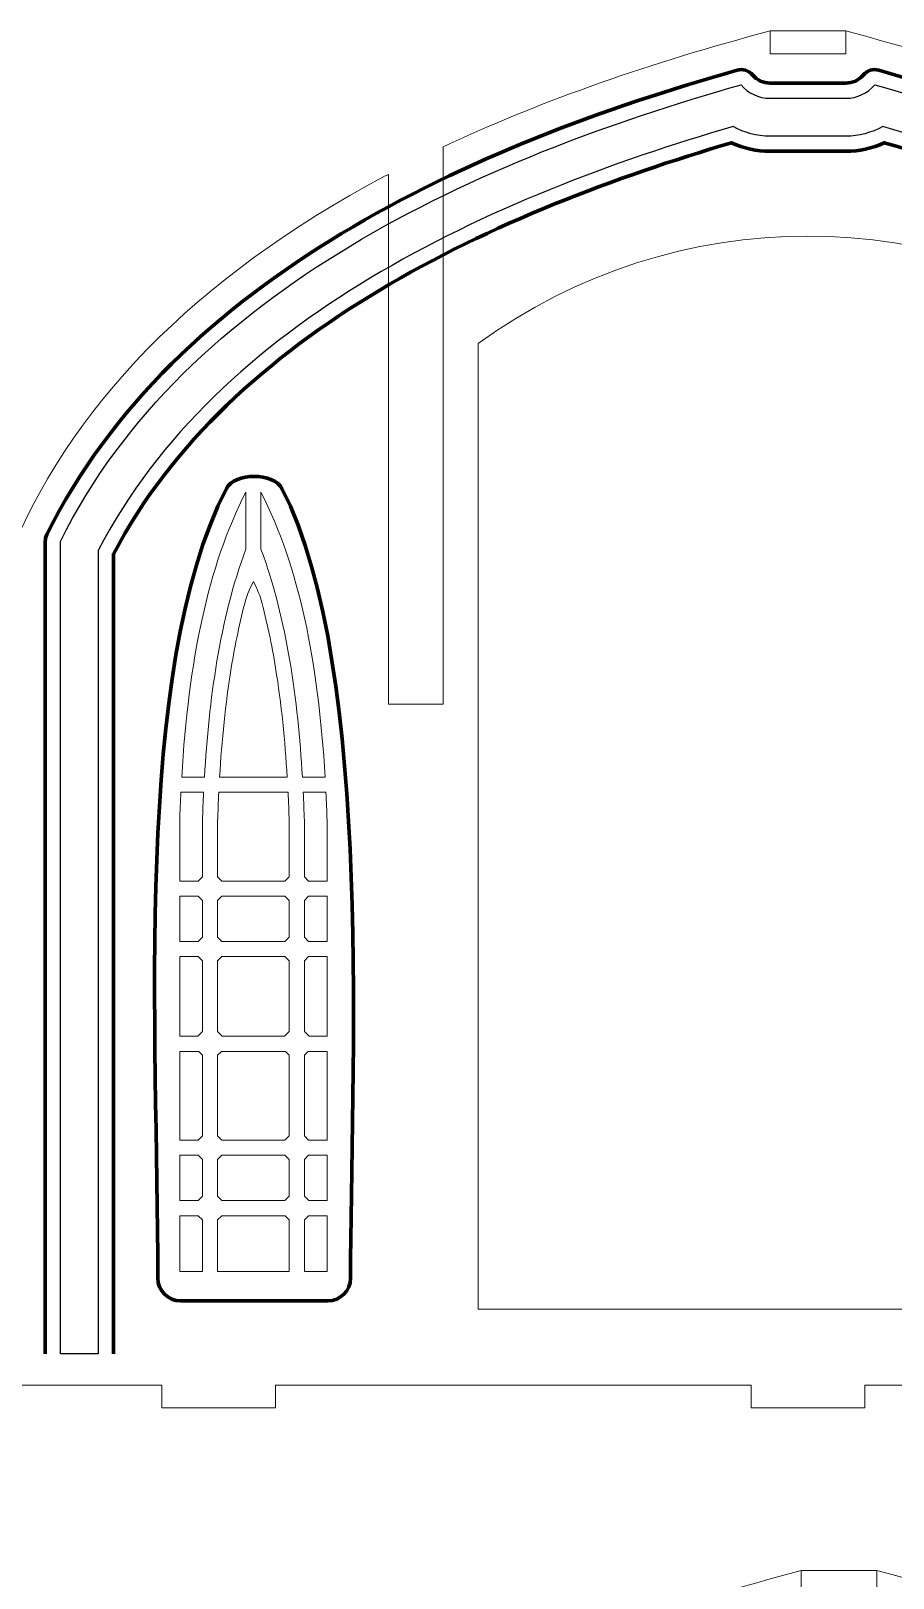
# Model space of a CAD drawing. Header units: centimetres. Extents: x -57 to 189, y -76 to 83.
# Drawn here: x 3.97 to 15.36, y 39.19 to 59.61 of the extents above; entities that cross this region are included whole.
import ezdxf

# ---------------------------------------------------------------- set-up
doc = ezdxf.new("R2010")
doc.units = ezdxf.units.CM
doc.header["$MEASUREMENT"] = 0
doc.layers.add('DEFAULT', color=7, linetype='Continuous')

msp = doc.modelspace()

# ---------------------------------------------------------------- linework, layer by layer
at = {"layer": 'DEFAULT', "color": 250, "lineweight": 9}
for points in [[(13.7332, 59.31189), (14.7332, 59.31189), (14.7332, 59.61187), (13.7332, 59.61187), (13.7332, 59.31189)], [(14.1448, 38.99188), (15.1448, 38.99188), (15.1448, 39.29186), (14.1448, 39.29186), (14.1448, 38.99188)]]:
    msp.add_lwpolyline(points, close=True, dxfattribs=at)
at = {"layer": 'DEFAULT', "color": 242, "lineweight": 9}
for points, knots in [([(19.04718, 58.08127), (19.04718, 58.08127), (19.04718, 50.72443), (19.04718, 50.72443), (19.04718, 50.72443), (19.04718, 50.72443), (19.77143, 50.72443), (19.77143, 50.72443), (19.77143, 50.72443), (19.77143, 50.72443), (19.77143, 57.71713), (19.77143, 57.71713), (19.77143, 57.71713), (19.77884, 57.7132), (19.81473, 57.69713), (19.82212, 57.6932), (19.82212, 57.6932), (22.33298, 56.35619), (24.00048, 54.64915), (24.82461, 52.57218), (24.82461, 52.57218), (24.82461, 52.57218), (24.82461, 41.74009), (24.82461, 41.74009), (24.82461, 41.74009), (24.82461, 41.74009), (22.76472, 41.74009), (22.76472, 41.74009), (22.76472, 41.74009), (22.76472, 41.74009), (22.76472, 41.44009), (22.76472, 41.44009), (22.76472, 41.44009), (22.76472, 41.44009), (21.26472, 41.44009), (21.26472, 41.44009), (21.26472, 41.44009), (21.26472, 41.44009), (21.26472, 41.74009), (21.26472, 41.74009), (21.26472, 41.74009), (21.26472, 41.74009), (14.9832, 41.74009), (14.9832, 41.74009), (14.9832, 41.74009), (14.9832, 41.74009), (14.9832, 41.4401), (14.9832, 41.4401), (14.9832, 41.4401), (14.9832, 41.4401), (14.2332, 41.4401), (14.2332, 41.4401), (14.2332, 41.4401), (14.2332, 41.4401), (13.4832, 41.4401), (13.4832, 41.4401), (13.4832, 41.4401), (13.4832, 41.4401), (13.4832, 41.74009), (13.4832, 41.74009), (13.4832, 41.74009), (13.4832, 41.74009), (7.20168, 41.74009), (7.20168, 41.74009), (7.20168, 41.74009), (7.20168, 41.74009), (7.20168, 41.44009), (7.20168, 41.44009), (7.20168, 41.44009), (7.20168, 41.44009), (5.70168, 41.44009), (5.70168, 41.44009), (5.70168, 41.44009), (5.70168, 41.44009), (5.70168, 41.74009), (5.70168, 41.74009), (5.70168, 41.74009), (5.70168, 41.74009), (3.64179, 41.74009), (3.64179, 41.74009), (3.64179, 41.74009), (3.64179, 41.74009), (3.64179, 52.57218), (3.64179, 52.57218), (3.64179, 52.57218), (4.46592, 54.64915), (6.13342, 56.35619), (8.64428, 57.6932), (8.64428, 57.6932), (8.65167, 57.69713), (8.68756, 57.7132), (8.69497, 57.71713), (8.69497, 57.71713), (8.69497, 57.71713), (8.69497, 50.72443), (8.69497, 50.72443), (8.69497, 50.72443), (8.69497, 50.72443), (9.41922, 50.72443), (9.41922, 50.72443), (9.41922, 50.72443), (9.41922, 50.72443), (9.41922, 58.08127), (9.41922, 58.08127), (9.41922, 58.08127), (9.4296, 58.08612), (9.50049, 58.1196), (9.51085, 58.12441), (9.51085, 58.12441), (10.7425, 58.69732), (12.14999, 59.19315), (13.7332, 59.61187), (13.7332, 59.61187), (13.7332, 59.61187), (13.7332, 59.31189), (13.7332, 59.31189), (13.7332, 59.31189), (13.7332, 59.31189), (14.2332, 59.31189), (14.2332, 59.31189), (14.2332, 59.31189), (14.2332, 59.31189), (14.7332, 59.31189), (14.7332, 59.31189), (14.7332, 59.31189), (14.7332, 59.31189), (14.7332, 59.61187), (14.7332, 59.61187), (14.7332, 59.61187), (16.31641, 59.19315), (17.7239, 58.69732), (18.95555, 58.12441), (18.95555, 58.12441), (18.96591, 58.1196), (19.0368, 58.08612), (19.04718, 58.08127)], [0, 0, 0, 0, 0.02857143, 0.02857143, 0.02857143, 0.02857143, 0.05714286, 0.05714286, 0.05714286, 0.05714286, 0.08571429, 0.08571429, 0.08571429, 0.08571429, 0.11428571, 0.11428571, 0.11428571, 0.11428571, 0.14285714, 0.14285714, 0.14285714, 0.14285714, 0.17142857, 0.17142857, 0.17142857, 0.17142857, 0.2, 0.2, 0.2, 0.2, 0.22857143, 0.22857143, 0.22857143, 0.22857143, 0.25714286, 0.25714286, 0.25714286, 0.25714286, 0.28571429, 0.28571429, 0.28571429, 0.28571429, 0.31428571, 0.31428571, 0.31428571, 0.31428571, 0.34285714, 0.34285714, 0.34285714, 0.34285714, 0.37142857, 0.37142857, 0.37142857, 0.37142857, 0.4, 0.4, 0.4, 0.4, 0.42857143, 0.42857143, 0.42857143, 0.42857143, 0.45714286, 0.45714286, 0.45714286, 0.45714286, 0.48571429, 0.48571429, 0.48571429, 0.48571429, 0.51428571, 0.51428571, 0.51428571, 0.51428571, 0.54285714, 0.54285714, 0.54285714, 0.54285714, 0.57142857, 0.57142857, 0.57142857, 0.57142857, 0.6, 0.6, 0.6, 0.6, 0.62857143, 0.62857143, 0.62857143, 0.62857143, 0.65714286, 0.65714286, 0.65714286, 0.65714286, 0.68571429, 0.68571429, 0.68571429, 0.68571429, 0.71428571, 0.71428571, 0.71428571, 0.71428571, 0.74285714, 0.74285714, 0.74285714, 0.74285714, 0.77142857, 0.77142857, 0.77142857, 0.77142857, 0.8, 0.8, 0.8, 0.8, 0.82857143, 0.82857143, 0.82857143, 0.82857143, 0.85714286, 0.85714286, 0.85714286, 0.85714286, 0.88571429, 0.88571429, 0.88571429, 0.88571429, 0.91428571, 0.91428571, 0.91428571, 0.91428571, 0.94285714, 0.94285714, 0.94285714, 0.94285714, 1, 1, 1, 1]), ([(9.8798, 55.48584), (12.47408, 57.37671), (15.99232, 57.37671), (18.5866, 55.48583), (18.5866, 55.48583), (18.5866, 55.48583), (18.58661, 42.74008), (18.58661, 42.74008), (18.58661, 42.74008), (18.58661, 42.74008), (14.2332, 42.74008), (14.2332, 42.74008), (14.2332, 42.74008), (14.2332, 42.74008), (9.87979, 42.74008), (9.87979, 42.74008), (9.87979, 42.74008), (9.87979, 42.74008), (9.8798, 55.48584), (9.8798, 55.48584)], [0, 0, 0, 0, 0.16666667, 0.16666667, 0.16666667, 0.16666667, 0.33333333, 0.33333333, 0.33333333, 0.33333333, 0.5, 0.5, 0.5, 0.5, 0.66666667, 0.66666667, 0.66666667, 0.66666667, 1, 1, 1, 1]), ([(6.81168, 52.7742), (6.46496, 51.83521), (6.3245, 50.77873), (6.26507, 49.76376), (6.26507, 49.76376), (6.26507, 49.76376), (5.96517, 49.76376), (5.96517, 49.76376), (5.96517, 49.76376), (6.05571, 51.28717), (6.30704, 52.54026), (6.81168, 53.52295), (6.81168, 53.52295), (6.81168, 53.52295), (6.81168, 52.7742), (6.81168, 52.7742)], [0, 0, 0, 0, 0.2, 0.2, 0.2, 0.2, 0.4, 0.4, 0.4, 0.4, 0.6, 0.6, 0.6, 0.6, 1, 1, 1, 1]), ([(7.01168, 53.52295), (7.51632, 52.54026), (7.76765, 51.28717), (7.85819, 49.76376), (7.85819, 49.76376), (7.85819, 49.76376), (7.55829, 49.76376), (7.55829, 49.76376), (7.55829, 49.76376), (7.49886, 50.77873), (7.3584, 51.83521), (7.01168, 52.7742), (7.01168, 52.7742), (7.01168, 52.7742), (7.01168, 53.52295), (7.01168, 53.52295)], [0, 0, 0, 0, 0.2, 0.2, 0.2, 0.2, 0.4, 0.4, 0.4, 0.4, 0.6, 0.6, 0.6, 0.6, 1, 1, 1, 1]), ([(7.20438, 51.20504), (7.28216, 50.72847), (7.32914, 50.24638), (7.35785, 49.76376), (7.35785, 49.76376), (7.35785, 49.76376), (6.91168, 49.76376), (6.91168, 49.76376), (6.91168, 49.76376), (6.91168, 49.76376), (6.46551, 49.76376), (6.46551, 49.76376), (6.46551, 49.76376), (6.49422, 50.24638), (6.5412, 50.72847), (6.61898, 51.20504), (6.61898, 51.20504), (6.66862, 51.50924), (6.73116, 51.81355), (6.81168, 52.11256), (6.81168, 52.11256), (6.82886, 52.16376), (6.86746, 52.26734), (6.91168, 52.34568), (6.91168, 52.34568), (6.9559, 52.26734), (6.9945, 52.16376), (7.01168, 52.11256), (7.01168, 52.11256), (7.0922, 51.81355), (7.15474, 51.50924), (7.20438, 51.20504)], [0, 0, 0, 0, 0.11111111, 0.11111111, 0.11111111, 0.11111111, 0.22222222, 0.22222222, 0.22222222, 0.22222222, 0.33333333, 0.33333333, 0.33333333, 0.33333333, 0.44444444, 0.44444444, 0.44444444, 0.44444444, 0.55555556, 0.55555556, 0.55555556, 0.55555556, 0.66666667, 0.66666667, 0.66666667, 0.66666667, 0.77777778, 0.77777778, 0.77777778, 0.77777778, 1, 1, 1, 1]), ([(6.23899, 49.18758), (6.23899, 49.18758), (6.23899, 48.44733), (6.23899, 48.44733), (6.23899, 48.44733), (6.23899, 48.44733), (6.18308, 48.39142), (6.18308, 48.39142), (6.18308, 48.39142), (6.18308, 48.39142), (5.93899, 48.39142), (5.93899, 48.39142), (5.93899, 48.39142), (5.93899, 48.39142), (5.93899, 49.19255), (5.93899, 49.19255), (5.93899, 49.19255), (5.94314, 49.31797), (5.94823, 49.44171), (5.95428, 49.56376), (5.95428, 49.56376), (5.95428, 49.56376), (6.25434, 49.56376), (6.25434, 49.56376), (6.25434, 49.56376), (6.2482, 49.43802), (6.24318, 49.31307), (6.23905, 49.18924), (6.23905, 49.18924), (6.23905, 49.18924), (6.23899, 49.18758), (6.23899, 49.18758)], [0, 0, 0, 0, 0.11111111, 0.11111111, 0.11111111, 0.11111111, 0.22222222, 0.22222222, 0.22222222, 0.22222222, 0.33333333, 0.33333333, 0.33333333, 0.33333333, 0.44444444, 0.44444444, 0.44444444, 0.44444444, 0.55555556, 0.55555556, 0.55555556, 0.55555556, 0.66666667, 0.66666667, 0.66666667, 0.66666667, 0.77777778, 0.77777778, 0.77777778, 0.77777778, 1, 1, 1, 1]), ([(7.38437, 49.18424), (7.38437, 49.18424), (7.38437, 48.44733), (7.38437, 48.44733), (7.38437, 48.44733), (7.38437, 48.44733), (7.32846, 48.39142), (7.32846, 48.39142), (7.32846, 48.39142), (7.32846, 48.39142), (6.91168, 48.39142), (6.91168, 48.39142), (6.91168, 48.39142), (6.91168, 48.39142), (6.4949, 48.39142), (6.4949, 48.39142), (6.4949, 48.39142), (6.4949, 48.39142), (6.43899, 48.44733), (6.43899, 48.44733), (6.43899, 48.44733), (6.43899, 48.44733), (6.43899, 49.18424), (6.43899, 49.18424), (6.43899, 49.18424), (6.44321, 49.31068), (6.44836, 49.43722), (6.45462, 49.56376), (6.45462, 49.56376), (6.45462, 49.56376), (6.91168, 49.56376), (6.91168, 49.56376), (6.91168, 49.56376), (6.91168, 49.56376), (7.36874, 49.56376), (7.36874, 49.56376), (7.36874, 49.56376), (7.375, 49.43722), (7.38015, 49.31068), (7.38437, 49.18424)], [0, 0, 0, 0, 0.09090909, 0.09090909, 0.09090909, 0.09090909, 0.18181818, 0.18181818, 0.18181818, 0.18181818, 0.27272727, 0.27272727, 0.27272727, 0.27272727, 0.36363636, 0.36363636, 0.36363636, 0.36363636, 0.45454545, 0.45454545, 0.45454545, 0.45454545, 0.54545455, 0.54545455, 0.54545455, 0.54545455, 0.63636364, 0.63636364, 0.63636364, 0.63636364, 0.72727273, 0.72727273, 0.72727273, 0.72727273, 0.81818182, 0.81818182, 0.81818182, 0.81818182, 1, 1, 1, 1]), ([(7.88437, 49.19255), (7.88437, 49.19255), (7.88437, 48.39142), (7.88437, 48.39142), (7.88437, 48.39142), (7.88437, 48.39142), (7.64028, 48.39142), (7.64028, 48.39142), (7.64028, 48.39142), (7.64028, 48.39142), (7.58437, 48.44733), (7.58437, 48.44733), (7.58437, 48.44733), (7.58437, 48.44733), (7.58437, 49.18758), (7.58437, 49.18758), (7.58437, 49.18758), (7.58437, 49.18758), (7.58431, 49.18924), (7.58431, 49.18924), (7.58431, 49.18924), (7.58018, 49.31307), (7.57516, 49.43802), (7.56902, 49.56376), (7.56902, 49.56376), (7.56902, 49.56376), (7.86908, 49.56376), (7.86908, 49.56376), (7.86908, 49.56376), (7.87513, 49.44171), (7.88022, 49.31797), (7.88437, 49.19255)], [0, 0, 0, 0, 0.11111111, 0.11111111, 0.11111111, 0.11111111, 0.22222222, 0.22222222, 0.22222222, 0.22222222, 0.33333333, 0.33333333, 0.33333333, 0.33333333, 0.44444444, 0.44444444, 0.44444444, 0.44444444, 0.55555556, 0.55555556, 0.55555556, 0.55555556, 0.66666667, 0.66666667, 0.66666667, 0.66666667, 0.77777778, 0.77777778, 0.77777778, 0.77777778, 1, 1, 1, 1]), ([(6.23899, 48.13551), (6.23899, 48.13551), (6.23899, 47.65015), (6.23899, 47.65015), (6.23899, 47.65015), (6.23899, 47.65015), (6.18307, 47.59423), (6.18307, 47.59423), (6.18307, 47.59423), (6.18307, 47.59423), (5.93899, 47.59423), (5.93899, 47.59423), (5.93899, 47.59423), (5.93899, 47.59423), (5.93899, 48.19142), (5.93899, 48.19142), (5.93899, 48.19142), (5.93899, 48.19142), (6.18308, 48.19142), (6.18308, 48.19142), (6.18308, 48.19142), (6.18308, 48.19142), (6.23899, 48.13551), (6.23899, 48.13551)], [0, 0, 0, 0, 0.14285714, 0.14285714, 0.14285714, 0.14285714, 0.28571429, 0.28571429, 0.28571429, 0.28571429, 0.42857143, 0.42857143, 0.42857143, 0.42857143, 0.57142857, 0.57142857, 0.57142857, 0.57142857, 0.71428571, 0.71428571, 0.71428571, 0.71428571, 1, 1, 1, 1]), ([(6.91168, 48.19142), (6.91168, 48.19142), (7.32846, 48.19142), (7.32846, 48.19142), (7.32846, 48.19142), (7.32846, 48.19142), (7.38437, 48.13551), (7.38437, 48.13551), (7.38437, 48.13551), (7.38437, 48.13551), (7.38437, 47.65015), (7.38437, 47.65015), (7.38437, 47.65015), (7.38437, 47.65015), (7.32845, 47.59423), (7.32845, 47.59423), (7.32845, 47.59423), (7.32845, 47.59423), (6.91168, 47.59423), (6.91168, 47.59423), (6.91168, 47.59423), (6.91168, 47.59423), (6.49491, 47.59423), (6.49491, 47.59423), (6.49491, 47.59423), (6.49491, 47.59423), (6.43899, 47.65015), (6.43899, 47.65015), (6.43899, 47.65015), (6.43899, 47.65015), (6.43899, 48.13551), (6.43899, 48.13551), (6.43899, 48.13551), (6.43899, 48.13551), (6.4949, 48.19142), (6.4949, 48.19142), (6.4949, 48.19142), (6.4949, 48.19142), (6.91168, 48.19142), (6.91168, 48.19142)], [0, 0, 0, 0, 0.09090909, 0.09090909, 0.09090909, 0.09090909, 0.18181818, 0.18181818, 0.18181818, 0.18181818, 0.27272727, 0.27272727, 0.27272727, 0.27272727, 0.36363636, 0.36363636, 0.36363636, 0.36363636, 0.45454545, 0.45454545, 0.45454545, 0.45454545, 0.54545455, 0.54545455, 0.54545455, 0.54545455, 0.63636364, 0.63636364, 0.63636364, 0.63636364, 0.72727273, 0.72727273, 0.72727273, 0.72727273, 0.81818182, 0.81818182, 0.81818182, 0.81818182, 1, 1, 1, 1]), ([(7.88437, 48.19142), (7.88437, 48.19142), (7.88437, 47.59423), (7.88437, 47.59423), (7.88437, 47.59423), (7.88437, 47.59423), (7.64029, 47.59423), (7.64029, 47.59423), (7.64029, 47.59423), (7.64029, 47.59423), (7.58437, 47.65015), (7.58437, 47.65015), (7.58437, 47.65015), (7.58437, 47.65015), (7.58437, 48.13551), (7.58437, 48.13551), (7.58437, 48.13551), (7.58437, 48.13551), (7.64028, 48.19142), (7.64028, 48.19142), (7.64028, 48.19142), (7.64028, 48.19142), (7.88437, 48.19142), (7.88437, 48.19142)], [0, 0, 0, 0, 0.14285714, 0.14285714, 0.14285714, 0.14285714, 0.28571429, 0.28571429, 0.28571429, 0.28571429, 0.42857143, 0.42857143, 0.42857143, 0.42857143, 0.57142857, 0.57142857, 0.57142857, 0.57142857, 0.71428571, 0.71428571, 0.71428571, 0.71428571, 1, 1, 1, 1]), ([(6.23899, 47.33833), (6.23899, 47.33833), (6.23899, 46.40592), (6.23899, 46.40592), (6.23899, 46.40592), (6.23899, 46.40592), (6.1773, 46.34423), (6.1773, 46.34423), (6.1773, 46.34423), (6.1773, 46.34423), (5.93899, 46.34423), (5.93899, 46.34423), (5.93899, 46.34423), (5.93899, 46.34423), (5.93899, 47.39423), (5.93899, 47.39423), (5.93899, 47.39423), (5.93899, 47.39423), (6.18309, 47.39423), (6.18309, 47.39423), (6.18309, 47.39423), (6.18309, 47.39423), (6.23899, 47.33833), (6.23899, 47.33833)], [0, 0, 0, 0, 0.14285714, 0.14285714, 0.14285714, 0.14285714, 0.28571429, 0.28571429, 0.28571429, 0.28571429, 0.42857143, 0.42857143, 0.42857143, 0.42857143, 0.57142857, 0.57142857, 0.57142857, 0.57142857, 0.71428571, 0.71428571, 0.71428571, 0.71428571, 1, 1, 1, 1]), ([(7.38437, 47.33833), (7.38437, 47.33833), (7.38437, 46.40592), (7.38437, 46.40592), (7.38437, 46.40592), (7.38437, 46.40592), (7.32268, 46.34423), (7.32268, 46.34423), (7.32268, 46.34423), (7.32268, 46.34423), (6.91168, 46.34423), (6.91168, 46.34423), (6.91168, 46.34423), (6.91168, 46.34423), (6.50068, 46.34423), (6.50068, 46.34423), (6.50068, 46.34423), (6.50068, 46.34423), (6.43899, 46.40592), (6.43899, 46.40592), (6.43899, 46.40592), (6.43899, 46.40592), (6.43899, 47.33833), (6.43899, 47.33833), (6.43899, 47.33833), (6.43899, 47.33833), (6.49489, 47.39423), (6.49489, 47.39423), (6.49489, 47.39423), (6.49489, 47.39423), (6.91168, 47.39423), (6.91168, 47.39423), (6.91168, 47.39423), (6.91168, 47.39423), (7.32847, 47.39423), (7.32847, 47.39423), (7.32847, 47.39423), (7.32847, 47.39423), (7.38437, 47.33833), (7.38437, 47.33833)], [0, 0, 0, 0, 0.09090909, 0.09090909, 0.09090909, 0.09090909, 0.18181818, 0.18181818, 0.18181818, 0.18181818, 0.27272727, 0.27272727, 0.27272727, 0.27272727, 0.36363636, 0.36363636, 0.36363636, 0.36363636, 0.45454545, 0.45454545, 0.45454545, 0.45454545, 0.54545455, 0.54545455, 0.54545455, 0.54545455, 0.63636364, 0.63636364, 0.63636364, 0.63636364, 0.72727273, 0.72727273, 0.72727273, 0.72727273, 0.81818182, 0.81818182, 0.81818182, 0.81818182, 1, 1, 1, 1]), ([(7.88437, 47.39423), (7.88437, 47.39423), (7.88437, 46.34423), (7.88437, 46.34423), (7.88437, 46.34423), (7.88437, 46.34423), (7.64606, 46.34423), (7.64606, 46.34423), (7.64606, 46.34423), (7.64606, 46.34423), (7.58437, 46.40592), (7.58437, 46.40592), (7.58437, 46.40592), (7.58437, 46.40592), (7.58437, 47.33833), (7.58437, 47.33833), (7.58437, 47.33833), (7.58437, 47.33833), (7.64027, 47.39423), (7.64027, 47.39423), (7.64027, 47.39423), (7.64027, 47.39423), (7.88437, 47.39423), (7.88437, 47.39423)], [0, 0, 0, 0, 0.14285714, 0.14285714, 0.14285714, 0.14285714, 0.28571429, 0.28571429, 0.28571429, 0.28571429, 0.42857143, 0.42857143, 0.42857143, 0.42857143, 0.57142857, 0.57142857, 0.57142857, 0.57142857, 0.71428571, 0.71428571, 0.71428571, 0.71428571, 1, 1, 1, 1]), ([(6.23899, 46.0941), (6.23899, 46.0941), (6.23899, 45.02781), (6.23899, 45.02781), (6.23899, 45.02781), (6.23899, 45.02781), (6.18307, 44.97189), (6.18307, 44.97189), (6.18307, 44.97189), (6.18307, 44.97189), (5.93899, 44.97189), (5.93899, 44.97189), (5.93899, 44.97189), (5.93899, 44.97189), (5.93899, 46.14423), (5.93899, 46.14423), (5.93899, 46.14423), (5.93899, 46.14423), (6.18886, 46.14423), (6.18886, 46.14423), (6.18886, 46.14423), (6.18886, 46.14423), (6.23899, 46.0941), (6.23899, 46.0941)], [0, 0, 0, 0, 0.14285714, 0.14285714, 0.14285714, 0.14285714, 0.28571429, 0.28571429, 0.28571429, 0.28571429, 0.42857143, 0.42857143, 0.42857143, 0.42857143, 0.57142857, 0.57142857, 0.57142857, 0.57142857, 0.71428571, 0.71428571, 0.71428571, 0.71428571, 1, 1, 1, 1]), ([(6.91168, 46.14423), (6.91168, 46.14423), (7.33424, 46.14423), (7.33424, 46.14423), (7.33424, 46.14423), (7.33424, 46.14423), (7.38437, 46.0941), (7.38437, 46.0941), (7.38437, 46.0941), (7.38437, 46.0941), (7.38437, 45.02779), (7.38437, 45.02779), (7.38437, 45.02779), (7.38437, 45.02779), (7.32847, 44.97189), (7.32847, 44.97189), (7.32847, 44.97189), (7.32847, 44.97189), (6.91168, 44.97189), (6.91168, 44.97189), (6.91168, 44.97189), (6.91168, 44.97189), (6.49489, 44.97189), (6.49489, 44.97189), (6.49489, 44.97189), (6.49489, 44.97189), (6.43899, 45.02779), (6.43899, 45.02779), (6.43899, 45.02779), (6.43899, 45.02779), (6.43899, 46.0941), (6.43899, 46.0941), (6.43899, 46.0941), (6.43899, 46.0941), (6.48912, 46.14423), (6.48912, 46.14423), (6.48912, 46.14423), (6.48912, 46.14423), (6.91168, 46.14423), (6.91168, 46.14423)], [0, 0, 0, 0, 0.09090909, 0.09090909, 0.09090909, 0.09090909, 0.18181818, 0.18181818, 0.18181818, 0.18181818, 0.27272727, 0.27272727, 0.27272727, 0.27272727, 0.36363636, 0.36363636, 0.36363636, 0.36363636, 0.45454545, 0.45454545, 0.45454545, 0.45454545, 0.54545455, 0.54545455, 0.54545455, 0.54545455, 0.63636364, 0.63636364, 0.63636364, 0.63636364, 0.72727273, 0.72727273, 0.72727273, 0.72727273, 0.81818182, 0.81818182, 0.81818182, 0.81818182, 1, 1, 1, 1]), ([(7.88437, 46.14423), (7.88437, 46.14423), (7.88437, 44.97189), (7.88437, 44.97189), (7.88437, 44.97189), (7.88437, 44.97189), (7.64029, 44.97189), (7.64029, 44.97189), (7.64029, 44.97189), (7.64029, 44.97189), (7.58437, 45.02781), (7.58437, 45.02781), (7.58437, 45.02781), (7.58437, 45.02781), (7.58437, 46.0941), (7.58437, 46.0941), (7.58437, 46.0941), (7.58437, 46.0941), (7.6345, 46.14423), (7.6345, 46.14423), (7.6345, 46.14423), (7.6345, 46.14423), (7.88437, 46.14423), (7.88437, 46.14423)], [0, 0, 0, 0, 0.14285714, 0.14285714, 0.14285714, 0.14285714, 0.28571429, 0.28571429, 0.28571429, 0.28571429, 0.42857143, 0.42857143, 0.42857143, 0.42857143, 0.57142857, 0.57142857, 0.57142857, 0.57142857, 0.71428571, 0.71428571, 0.71428571, 0.71428571, 1, 1, 1, 1]), ([(6.23899, 44.71597), (6.23899, 44.71597), (6.23899, 44.23193), (6.23899, 44.23193), (6.23899, 44.23193), (6.23899, 44.23193), (6.18176, 44.1747), (6.18176, 44.1747), (6.18176, 44.1747), (6.18176, 44.1747), (5.93899, 44.1747), (5.93899, 44.1747), (5.93899, 44.1747), (5.93899, 44.1747), (5.93899, 44.77189), (5.93899, 44.77189), (5.93899, 44.77189), (5.93899, 44.77189), (6.18307, 44.77189), (6.18307, 44.77189), (6.18307, 44.77189), (6.18307, 44.77189), (6.23899, 44.71597), (6.23899, 44.71597)], [0, 0, 0, 0, 0.14285714, 0.14285714, 0.14285714, 0.14285714, 0.28571429, 0.28571429, 0.28571429, 0.28571429, 0.42857143, 0.42857143, 0.42857143, 0.42857143, 0.57142857, 0.57142857, 0.57142857, 0.57142857, 0.71428571, 0.71428571, 0.71428571, 0.71428571, 1, 1, 1, 1]), ([(6.49489, 44.77189), (6.49489, 44.77189), (6.91168, 44.77189), (6.91168, 44.77189), (6.91168, 44.77189), (6.91168, 44.77189), (7.32847, 44.77189), (7.32847, 44.77189), (7.32847, 44.77189), (7.32847, 44.77189), (7.38437, 44.71599), (7.38437, 44.71599), (7.38437, 44.71599), (7.38437, 44.71599), (7.38437, 44.23191), (7.38437, 44.23191), (7.38437, 44.23191), (7.38437, 44.23191), (7.32716, 44.1747), (7.32716, 44.1747), (7.32716, 44.1747), (7.32716, 44.1747), (6.91168, 44.1747), (6.91168, 44.1747), (6.91168, 44.1747), (6.91168, 44.1747), (6.4962, 44.1747), (6.4962, 44.1747), (6.4962, 44.1747), (6.4962, 44.1747), (6.43899, 44.23191), (6.43899, 44.23191), (6.43899, 44.23191), (6.43899, 44.23191), (6.43899, 44.71599), (6.43899, 44.71599), (6.43899, 44.71599), (6.43899, 44.71599), (6.49489, 44.77189), (6.49489, 44.77189)], [0, 0, 0, 0, 0.09090909, 0.09090909, 0.09090909, 0.09090909, 0.18181818, 0.18181818, 0.18181818, 0.18181818, 0.27272727, 0.27272727, 0.27272727, 0.27272727, 0.36363636, 0.36363636, 0.36363636, 0.36363636, 0.45454545, 0.45454545, 0.45454545, 0.45454545, 0.54545455, 0.54545455, 0.54545455, 0.54545455, 0.63636364, 0.63636364, 0.63636364, 0.63636364, 0.72727273, 0.72727273, 0.72727273, 0.72727273, 0.81818182, 0.81818182, 0.81818182, 0.81818182, 1, 1, 1, 1]), ([(7.88437, 44.77189), (7.88437, 44.77189), (7.88437, 44.1747), (7.88437, 44.1747), (7.88437, 44.1747), (7.88437, 44.1747), (7.6416, 44.1747), (7.6416, 44.1747), (7.6416, 44.1747), (7.6416, 44.1747), (7.58437, 44.23193), (7.58437, 44.23193), (7.58437, 44.23193), (7.58437, 44.23193), (7.58437, 44.71597), (7.58437, 44.71597), (7.58437, 44.71597), (7.58437, 44.71597), (7.64029, 44.77189), (7.64029, 44.77189), (7.64029, 44.77189), (7.64029, 44.77189), (7.88437, 44.77189), (7.88437, 44.77189)], [0, 0, 0, 0, 0.14285714, 0.14285714, 0.14285714, 0.14285714, 0.28571429, 0.28571429, 0.28571429, 0.28571429, 0.42857143, 0.42857143, 0.42857143, 0.42857143, 0.57142857, 0.57142857, 0.57142857, 0.57142857, 0.71428571, 0.71428571, 0.71428571, 0.71428571, 1, 1, 1, 1]), ([(6.23899, 43.92009), (6.23899, 43.92009), (6.23899, 43.24009), (6.23899, 43.24009), (6.23899, 43.24009), (6.23899, 43.24009), (5.93899, 43.24009), (5.93899, 43.24009), (5.93899, 43.24009), (5.93899, 43.24009), (5.93899, 43.9747), (5.93899, 43.9747), (5.93899, 43.9747), (5.93899, 43.9747), (6.18438, 43.9747), (6.18438, 43.9747), (6.18438, 43.9747), (6.18438, 43.9747), (6.23899, 43.92009), (6.23899, 43.92009)], [0, 0, 0, 0, 0.16666667, 0.16666667, 0.16666667, 0.16666667, 0.33333333, 0.33333333, 0.33333333, 0.33333333, 0.5, 0.5, 0.5, 0.5, 0.66666667, 0.66666667, 0.66666667, 0.66666667, 1, 1, 1, 1]), ([(7.32978, 43.9747), (7.32978, 43.9747), (7.38437, 43.92011), (7.38437, 43.92011), (7.38437, 43.92011), (7.38437, 43.92011), (7.38437, 43.24009), (7.38437, 43.24009), (7.38437, 43.24009), (7.38437, 43.24009), (6.91168, 43.24009), (6.91168, 43.24009), (6.91168, 43.24009), (6.91168, 43.24009), (6.43899, 43.24009), (6.43899, 43.24009), (6.43899, 43.24009), (6.43899, 43.24009), (6.43899, 43.92011), (6.43899, 43.92011), (6.43899, 43.92011), (6.43899, 43.92011), (6.49358, 43.9747), (6.49358, 43.9747), (6.49358, 43.9747), (6.49358, 43.9747), (6.91168, 43.9747), (6.91168, 43.9747), (6.91168, 43.9747), (6.91168, 43.9747), (7.32978, 43.9747), (7.32978, 43.9747)], [0, 0, 0, 0, 0.11111111, 0.11111111, 0.11111111, 0.11111111, 0.22222222, 0.22222222, 0.22222222, 0.22222222, 0.33333333, 0.33333333, 0.33333333, 0.33333333, 0.44444444, 0.44444444, 0.44444444, 0.44444444, 0.55555556, 0.55555556, 0.55555556, 0.55555556, 0.66666667, 0.66666667, 0.66666667, 0.66666667, 0.77777778, 0.77777778, 0.77777778, 0.77777778, 1, 1, 1, 1]), ([(7.63898, 43.9747), (7.63898, 43.9747), (7.88437, 43.9747), (7.88437, 43.9747), (7.88437, 43.9747), (7.88437, 43.9747), (7.88437, 43.24009), (7.88437, 43.24009), (7.88437, 43.24009), (7.88437, 43.24009), (7.58437, 43.24009), (7.58437, 43.24009), (7.58437, 43.24009), (7.58437, 43.24009), (7.58437, 43.92009), (7.58437, 43.92009), (7.58437, 43.92009), (7.58437, 43.92009), (7.63898, 43.9747), (7.63898, 43.9747)], [0, 0, 0, 0, 0.16666667, 0.16666667, 0.16666667, 0.16666667, 0.33333333, 0.33333333, 0.33333333, 0.33333333, 0.5, 0.5, 0.5, 0.5, 0.66666667, 0.66666667, 0.66666667, 0.66666667, 1, 1, 1, 1]), ([(19.45878, 37.76126), (19.45878, 37.76126), (19.45878, 30.40442), (19.45878, 30.40442), (19.45878, 30.40442), (19.45878, 30.40442), (20.18303, 30.40442), (20.18303, 30.40442), (20.18303, 30.40442), (20.18303, 30.40442), (20.18303, 37.39712), (20.18303, 37.39712), (20.18303, 37.39712), (20.19044, 37.39319), (20.22633, 37.37712), (20.23372, 37.37319), (20.23372, 37.37319), (22.74458, 36.03618), (24.41208, 34.32914), (25.23621, 32.25217), (25.23621, 32.25217), (25.23621, 32.25217), (25.23621, 21.42008), (25.23621, 21.42008), (25.23621, 21.42008), (25.23621, 21.42008), (23.17632, 21.42008), (23.17632, 21.42008), (23.17632, 21.42008), (23.17632, 21.42008), (23.17632, 21.12008), (23.17632, 21.12008), (23.17632, 21.12008), (23.17632, 21.12008), (21.67632, 21.12008), (21.67632, 21.12008), (21.67632, 21.12008), (21.67632, 21.12008), (21.67632, 21.42008), (21.67632, 21.42008), (21.67632, 21.42008), (21.67632, 21.42008), (15.3948, 21.42008), (15.3948, 21.42008), (15.3948, 21.42008), (15.3948, 21.42008), (15.3948, 21.12009), (15.3948, 21.12009), (15.3948, 21.12009), (15.3948, 21.12009), (14.6448, 21.12009), (14.6448, 21.12009), (14.6448, 21.12009), (14.6448, 21.12009), (13.8948, 21.12009), (13.8948, 21.12009), (13.8948, 21.12009), (13.8948, 21.12009), (13.8948, 21.42008), (13.8948, 21.42008), (13.8948, 21.42008), (13.8948, 21.42008), (7.61328, 21.42008), (7.61328, 21.42008), (7.61328, 21.42008), (7.61328, 21.42008), (7.61328, 21.12008), (7.61328, 21.12008), (7.61328, 21.12008), (7.61328, 21.12008), (6.11328, 21.12008), (6.11328, 21.12008), (6.11328, 21.12008), (6.11328, 21.12008), (6.11328, 21.42008), (6.11328, 21.42008), (6.11328, 21.42008), (6.11328, 21.42008), (4.05339, 21.42008), (4.05339, 21.42008), (4.05339, 21.42008), (4.05339, 21.42008), (4.05339, 32.25217), (4.05339, 32.25217), (4.05339, 32.25217), (4.87752, 34.32914), (6.54502, 36.03618), (9.05588, 37.37319), (9.05588, 37.37319), (9.06327, 37.37712), (9.09916, 37.39319), (9.10657, 37.39712), (9.10657, 37.39712), (9.10657, 37.39712), (9.10657, 30.40442), (9.10657, 30.40442), (9.10657, 30.40442), (9.10657, 30.40442), (9.83082, 30.40442), (9.83082, 30.40442), (9.83082, 30.40442), (9.83082, 30.40442), (9.83082, 37.76126), (9.83082, 37.76126), (9.83082, 37.76126), (9.8412, 37.76611), (9.91209, 37.79959), (9.92245, 37.8044), (9.92245, 37.8044), (11.1541, 38.37731), (12.56159, 38.87314), (14.1448, 39.29186), (14.1448, 39.29186), (14.1448, 39.29186), (14.1448, 38.99188), (14.1448, 38.99188), (14.1448, 38.99188), (14.1448, 38.99188), (14.6448, 38.99188), (14.6448, 38.99188), (14.6448, 38.99188), (14.6448, 38.99188), (15.1448, 38.99188), (15.1448, 38.99188), (15.1448, 38.99188), (15.1448, 38.99188), (15.1448, 39.29186), (15.1448, 39.29186), (15.1448, 39.29186), (16.72801, 38.87314), (18.1355, 38.37731), (19.36715, 37.8044), (19.36715, 37.8044), (19.37751, 37.79959), (19.4484, 37.76611), (19.45878, 37.76126)], [0, 0, 0, 0, 0.02857143, 0.02857143, 0.02857143, 0.02857143, 0.05714286, 0.05714286, 0.05714286, 0.05714286, 0.08571429, 0.08571429, 0.08571429, 0.08571429, 0.11428571, 0.11428571, 0.11428571, 0.11428571, 0.14285714, 0.14285714, 0.14285714, 0.14285714, 0.17142857, 0.17142857, 0.17142857, 0.17142857, 0.2, 0.2, 0.2, 0.2, 0.22857143, 0.22857143, 0.22857143, 0.22857143, 0.25714286, 0.25714286, 0.25714286, 0.25714286, 0.28571429, 0.28571429, 0.28571429, 0.28571429, 0.31428571, 0.31428571, 0.31428571, 0.31428571, 0.34285714, 0.34285714, 0.34285714, 0.34285714, 0.37142857, 0.37142857, 0.37142857, 0.37142857, 0.4, 0.4, 0.4, 0.4, 0.42857143, 0.42857143, 0.42857143, 0.42857143, 0.45714286, 0.45714286, 0.45714286, 0.45714286, 0.48571429, 0.48571429, 0.48571429, 0.48571429, 0.51428571, 0.51428571, 0.51428571, 0.51428571, 0.54285714, 0.54285714, 0.54285714, 0.54285714, 0.57142857, 0.57142857, 0.57142857, 0.57142857, 0.6, 0.6, 0.6, 0.6, 0.62857143, 0.62857143, 0.62857143, 0.62857143, 0.65714286, 0.65714286, 0.65714286, 0.65714286, 0.68571429, 0.68571429, 0.68571429, 0.68571429, 0.71428571, 0.71428571, 0.71428571, 0.71428571, 0.74285714, 0.74285714, 0.74285714, 0.74285714, 0.77142857, 0.77142857, 0.77142857, 0.77142857, 0.8, 0.8, 0.8, 0.8, 0.82857143, 0.82857143, 0.82857143, 0.82857143, 0.85714286, 0.85714286, 0.85714286, 0.85714286, 0.88571429, 0.88571429, 0.88571429, 0.88571429, 0.91428571, 0.91428571, 0.91428571, 0.91428571, 0.94285714, 0.94285714, 0.94285714, 0.94285714, 1, 1, 1, 1])]:
    msp.add_open_spline(points, degree=3, knots=knots, dxfattribs=at)
at = {"layer": 'DEFAULT', "color": 250, "lineweight": 100}
for points, knots in [([(4.16309, 42.15133), (4.16309, 42.15133), (4.16308, 52.87488), (4.16308, 52.87488), (4.16308, 52.87488), (4.16308, 52.90717), (4.16956, 52.93483), (4.18392, 52.96376), (4.18392, 52.96376), (5.87013, 56.36275), (9.8302, 58.11594), (13.29733, 59.09313), (13.29733, 59.09313), (13.37448, 59.11487), (13.45243, 59.09104), (13.50423, 59.02987), (13.50423, 59.02987), (13.56148, 58.96224), (13.64448, 58.92311), (13.7332, 58.92311), (13.7332, 58.92311), (13.7332, 58.92311), (14.7332, 58.92311), (14.7332, 58.92311), (14.7332, 58.92311), (14.82192, 58.92311), (14.90492, 58.96224), (14.96217, 59.02987), (14.96217, 59.02987), (15.01397, 59.09104), (15.09192, 59.11487), (15.16907, 59.09313), (15.16907, 59.09313), (18.6362, 58.11594), (22.59627, 56.36275), (24.28248, 52.96376), (24.28248, 52.96376), (24.29684, 52.93483), (24.30332, 52.90717), (24.30332, 52.87488), (24.30332, 52.87488), (24.30332, 52.87488), (24.30331, 42.15133), (24.30331, 42.15133)], [0, 0, 0, 0, 0.08333333, 0.08333333, 0.08333333, 0.08333333, 0.16666667, 0.16666667, 0.16666667, 0.16666667, 0.25, 0.25, 0.25, 0.25, 0.33333333, 0.33333333, 0.33333333, 0.33333333, 0.41666667, 0.41666667, 0.41666667, 0.41666667, 0.5, 0.5, 0.5, 0.5, 0.58333333, 0.58333333, 0.58333333, 0.58333333, 0.66666667, 0.66666667, 0.66666667, 0.66666667, 0.75, 0.75, 0.75, 0.75, 0.83333333, 0.83333333, 0.83333333, 0.83333333, 1, 1, 1, 1]), ([(23.40331, 42.15133), (23.40331, 42.15133), (23.40332, 52.70659), (23.40332, 52.70659), (23.40332, 52.70659), (21.85268, 55.65774), (18.29774, 57.23841), (15.24093, 58.13597), (15.24093, 58.13597), (15.08234, 58.06178), (14.90907, 58.02311), (14.7332, 58.02311), (14.7332, 58.02311), (14.7332, 58.02311), (13.7332, 58.02311), (13.7332, 58.02311), (13.7332, 58.02311), (13.55733, 58.02311), (13.38406, 58.06178), (13.22547, 58.13597), (13.22547, 58.13597), (10.16866, 57.23841), (6.61372, 55.65774), (5.06308, 52.70659), (5.06308, 52.70659), (5.06308, 52.70659), (5.06309, 42.15133), (5.06309, 42.15133)], [0, 0, 0, 0, 0.125, 0.125, 0.125, 0.125, 0.25, 0.25, 0.25, 0.25, 0.375, 0.375, 0.375, 0.375, 0.5, 0.5, 0.5, 0.5, 0.625, 0.625, 0.625, 0.625, 0.75, 0.75, 0.75, 0.75, 1, 1, 1, 1])]:
    msp.add_open_spline(points, degree=3, knots=knots, dxfattribs=at)
at = {"layer": 'DEFAULT', "color": 250}
msp.add_open_spline([(4.86308, 52.75556), (6.439, 55.80645), (10.08085, 57.43011), (13.24567, 58.35023), (13.24567, 58.35023), (13.39289, 58.26783), (13.56026, 58.22311), (13.7332, 58.22311), (13.7332, 58.22311), (13.7332, 58.22311), (14.7332, 58.22311), (14.7332, 58.22311), (14.7332, 58.22311), (14.90614, 58.22311), (15.07351, 58.26783), (15.22073, 58.35023), (15.22073, 58.35023), (18.38555, 57.43011), (22.0274, 55.80645), (23.60332, 52.75556), (23.60332, 52.75556), (23.60332, 52.75556), (23.60331, 42.15133), (23.60331, 42.15133), (23.60331, 42.15133), (23.60331, 42.15133), (24.10331, 42.15133), (24.10331, 42.15133), (24.10331, 42.15133), (24.10331, 42.15133), (24.10332, 52.87488), (24.10332, 52.87488), (24.10332, 52.87488), (22.45233, 56.20287), (18.54975, 57.93251), (15.11481, 58.90063), (15.11481, 58.90063), (15.02297, 58.79216), (14.88589, 58.72311), (14.7332, 58.72311), (14.7332, 58.72311), (14.7332, 58.72311), (13.7332, 58.72311), (13.7332, 58.72311), (13.7332, 58.72311), (13.58051, 58.72311), (13.44343, 58.79216), (13.35159, 58.90063), (13.35159, 58.90063), (9.91665, 57.93251), (6.01407, 56.20287), (4.36308, 52.87488), (4.36308, 52.87488), (4.36308, 52.87488), (4.36309, 42.15133), (4.36309, 42.15133), (4.36309, 42.15133), (4.36309, 42.15133), (4.86309, 42.15133), (4.86309, 42.15133), (4.86309, 42.15133), (4.86309, 42.15133), (4.86308, 52.75556), (4.86308, 52.75556)], degree=3, knots=[0, 0, 0, 0, 0.05882353, 0.05882353, 0.05882353, 0.05882353, 0.11764706, 0.11764706, 0.11764706, 0.11764706, 0.17647059, 0.17647059, 0.17647059, 0.17647059, 0.23529412, 0.23529412, 0.23529412, 0.23529412, 0.29411765, 0.29411765, 0.29411765, 0.29411765, 0.35294118, 0.35294118, 0.35294118, 0.35294118, 0.41176471, 0.41176471, 0.41176471, 0.41176471, 0.47058824, 0.47058824, 0.47058824, 0.47058824, 0.52941176, 0.52941176, 0.52941176, 0.52941176, 0.58823529, 0.58823529, 0.58823529, 0.58823529, 0.64705882, 0.64705882, 0.64705882, 0.64705882, 0.70588235, 0.70588235, 0.70588235, 0.70588235, 0.76470588, 0.76470588, 0.76470588, 0.76470588, 0.82352941, 0.82352941, 0.82352941, 0.82352941, 0.88235294, 0.88235294, 0.88235294, 0.88235294, 1, 1, 1, 1], dxfattribs=at)
at = {"layer": 'DEFAULT', "color": 250, "lineweight": 200}
msp.add_open_spline([(8.19439, 43.15133), (8.19439, 42.9861), (8.05962, 42.85133), (7.89439, 42.85133), (7.89439, 42.85133), (7.24649, 42.85133), (6.59691, 42.85133), (5.94901, 42.85133), (5.94901, 42.85133), (5.78378, 42.85133), (5.64901, 42.9861), (5.64901, 43.15133), (5.64901, 43.15133), (5.64901, 46.39678), (5.31139, 51.14988), (6.55483, 53.57123), (6.55483, 53.57123), (6.66556, 53.78687), (7.17784, 53.78687), (7.28857, 53.57123), (7.28857, 53.57123), (8.51909, 51.17505), (8.19439, 45.76668), (8.19439, 43.15133)], degree=3, knots=[0, 0, 0, 0, 0.14285714, 0.14285714, 0.14285714, 0.14285714, 0.28571429, 0.28571429, 0.28571429, 0.28571429, 0.42857143, 0.42857143, 0.42857143, 0.42857143, 0.57142857, 0.57142857, 0.57142857, 0.57142857, 0.71428571, 0.71428571, 0.71428571, 0.71428571, 1, 1, 1, 1], dxfattribs=at)

doc.saveas('drawing.dxf')
